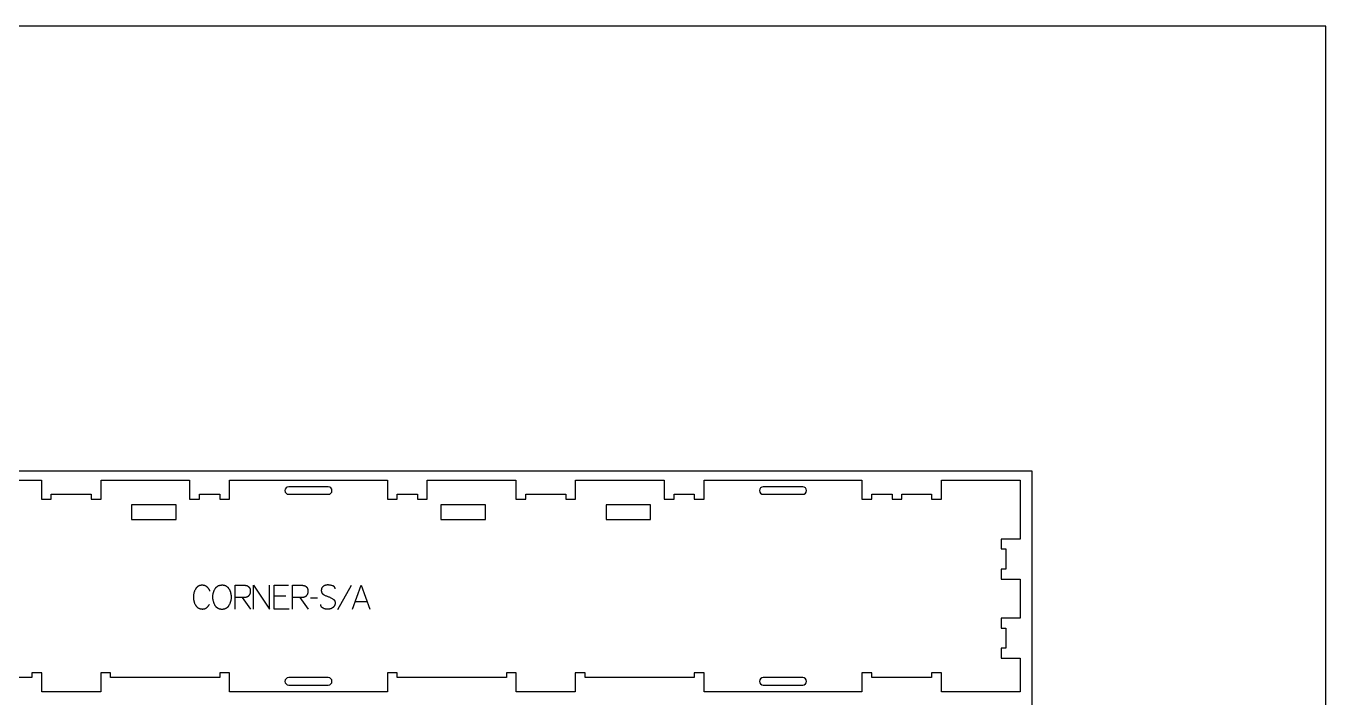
# Model space of a CAD drawing. Extents: x 0 to 4485, y 0 to 8771.
# Drawn here: x 1540 to 3183, y 4745 to 5593 of the extents above; entities that cross this region are included whole.
import ezdxf

# ---------------------------------------------------------------- set-up
doc = ezdxf.new("R2010")
doc.units = 0
for name, color, linetype in [('0_SHEET_SPRUCEPLY_2440X122', 1, 'CONTINUOUS'), ('1_ANYTOOL_1MMDEEP_LABELS_S', 2, 'CONTINUOUS'), ('3_ANYTOOL_CUTTHROUGH_INSID', 4, 'CONTINUOUS'), ('4_ANYTOOL_CUTTHROUGH_OUTSI', 5, 'CONTINUOUS'), ('DONOTCUT', 7, 'CONTINUOUS')]:
    doc.layers.add(name, color=color, linetype=linetype)

msp = doc.modelspace()

# ---------------------------------------------------------------- linework, layer by layer
at = {"layer": '0_SHEET_SPRUCEPLY_2440X122'}
msp.add_lwpolyline([(371.7, 5031), (371.7, 3811), (2811.7, 3811), (2811.7, 5031)], close=True, dxfattribs=at)
at = {"layer": '1_ANYTOOL_1MMDEEP_LABELS_S', "color": 2}
for points in [[(1772.4, 4879.5), (1772.2, 4879.9), (1772.1, 4880.3), (1771.9, 4880.7), (1771.7, 4881.1), (1771.5, 4881.5), (1771.3, 4881.8), (1771.1, 4882.2), (1770.8, 4882.5), (1770.6, 4882.8), (1770.3, 4883.2), (1770.1, 4883.5), (1769.8, 4883.8), (1769.5, 4884.1), (1769.2, 4884.4), (1768.9, 4884.7), (1768.6, 4884.9), (1768.5, 4885.1), (1768.3, 4885.2), (1768.2, 4885.3), (1768, 4885.4), (1767.8, 4885.5), (1767.7, 4885.6), (1767.5, 4885.7), (1767.3, 4885.8), (1767.1, 4885.9), (1767, 4886), (1766.8, 4886.1), (1766.6, 4886.2), (1766.4, 4886.3), (1766.2, 4886.4), (1766, 4886.4), (1765.9, 4886.5), (1765.7, 4886.6), (1765.5, 4886.6), (1765.3, 4886.7), (1765.1, 4886.7), (1764.9, 4886.8), (1764.7, 4886.8), (1764.5, 4886.9), (1764.3, 4886.9), (1764.1, 4886.9), (1763.8, 4887), (1763.6, 4887), (1763.4, 4887), (1763.2, 4887), (1763, 4887), (1762.8, 4887), (1762.5, 4887), (1762.2, 4887), (1761.8, 4887), (1761.5, 4887), (1761.2, 4887), (1760.9, 4886.9), (1760.6, 4886.9), (1760.2, 4886.8), (1759.9, 4886.7), (1759.6, 4886.7), (1759.3, 4886.6), (1759, 4886.5), (1758.8, 4886.4), (1758.5, 4886.3), (1758.3, 4886.2), (1758.2, 4886.1), (1758.1, 4886.1), (1757.9, 4886), (1757.8, 4885.9), (1757.7, 4885.9), (1757.6, 4885.8), (1757.4, 4885.7), (1757.3, 4885.6), (1757.2, 4885.6), (1757, 4885.5), (1756.9, 4885.4), (1756.8, 4885.3), (1756.7, 4885.2), (1756.4, 4885), (1756.2, 4884.8), (1756, 4884.6), (1755.8, 4884.4), (1755.6, 4884.2), (1755.3, 4883.9), (1755.1, 4883.7), (1754.9, 4883.4), (1754.7, 4883.2), (1754.6, 4882.9), (1754.4, 4882.6), (1754.2, 4882.3), (1753.9, 4881.8), (1753.5, 4881.2), (1753.2, 4880.6), (1753, 4879.9), (1752.7, 4879.3), (1752.5, 4878.7), (1752.3, 4878.1), (1752.1, 4877.4), (1751.9, 4876.8), (1751.8, 4876.1), (1751.7, 4875.5), (1751.6, 4874.8), (1751.5, 4874.1), (1751.4, 4873.4), (1751.4, 4872.7), (1751.4, 4872), (1751.4, 4871.3), (1751.4, 4870.7), (1751.5, 4870), (1751.6, 4869.3), (1751.7, 4868.6), (1751.8, 4868), (1751.9, 4867.3), (1752, 4867), (1752.1, 4866.7), (1752.2, 4866.3), (1752.3, 4866), (1752.4, 4865.7), (1752.5, 4865.4), (1752.6, 4865.1), (1752.7, 4864.8), (1753, 4864.1), (1753.3, 4863.5), (1753.6, 4862.9), (1753.9, 4862.3), (1754.2, 4861.7), (1754.4, 4861.4), (1754.6, 4861.2), (1754.8, 4860.9), (1755, 4860.6), (1755.2, 4860.4), (1755.4, 4860.1), (1755.6, 4859.9), (1755.8, 4859.7), (1756.1, 4859.5), (1756.3, 4859.3), (1756.5, 4859.1), (1756.7, 4859), (1756.8, 4858.9), (1756.9, 4858.8), (1757, 4858.7), (1757.2, 4858.6), (1757.3, 4858.5), (1757.4, 4858.4), (1757.6, 4858.4), (1757.7, 4858.3), (1757.8, 4858.2), (1758, 4858.1), (1758.1, 4858.1), (1758.4, 4857.9), (1758.7, 4857.8), (1758.9, 4857.7), (1759.2, 4857.6), (1759.5, 4857.5), (1759.8, 4857.4), (1760.2, 4857.3), (1760.5, 4857.3), (1760.8, 4857.2), (1761.1, 4857.2), (1761.5, 4857.1), (1761.8, 4857.1), (1762.2, 4857.1), (1762.5, 4857), (1762.9, 4857), (1763.3, 4857), (1763.6, 4857.1), (1763.8, 4857.1), (1764, 4857.1), (1764.2, 4857.1), (1764.4, 4857.1), (1764.5, 4857.2), (1764.7, 4857.2), (1764.9, 4857.2), (1765.1, 4857.3), (1765.2, 4857.3), (1765.4, 4857.4), (1765.6, 4857.4), (1765.7, 4857.4), (1765.9, 4857.5), (1766, 4857.6), (1766.2, 4857.6), (1766.4, 4857.7), (1766.5, 4857.7), (1766.7, 4857.8), (1766.8, 4857.9), (1767, 4858), (1767.1, 4858), (1767.3, 4858.1), (1767.4, 4858.2), (1767.5, 4858.3), (1767.7, 4858.4), (1767.8, 4858.5), (1768, 4858.6), (1768.1, 4858.7), (1768.4, 4858.9), (1768.6, 4859.1), (1768.9, 4859.3), (1769.1, 4859.5), (1769.4, 4859.8), (1769.6, 4860), (1769.8, 4860.3), (1770.1, 4860.5), (1770.3, 4860.8), (1770.5, 4861.1), (1770.7, 4861.4), (1770.9, 4861.6), (1771.1, 4861.9), (1771.3, 4862.2), (1771.5, 4862.6), (1771.7, 4862.9)], [(1804.1, 4857), (1804.1, 4887), (1815.4, 4887), (1815.9, 4887), (1816.4, 4887), (1816.6, 4887), (1816.8, 4887), (1817.1, 4886.9), (1817.3, 4886.9), (1817.5, 4886.9), (1817.7, 4886.9), (1817.9, 4886.8), (1818.1, 4886.8), (1818.3, 4886.7), (1818.5, 4886.7), (1818.7, 4886.6), (1818.9, 4886.6), (1819.1, 4886.5), (1819.3, 4886.4), (1819.4, 4886.4), (1819.6, 4886.3), (1819.8, 4886.2), (1820, 4886.1), (1820.1, 4886), (1820.3, 4885.9), (1820.4, 4885.8), (1820.6, 4885.7), (1820.7, 4885.6), (1820.9, 4885.5), (1821, 4885.4), (1821.1, 4885.3), (1821.3, 4885.2), (1821.4, 4885.1), (1821.5, 4885), (1821.6, 4884.8), (1821.7, 4884.7), (1821.9, 4884.6), (1822, 4884.4), (1822.1, 4884.3), (1822.2, 4884.1), (1822.3, 4884), (1822.4, 4883.8), (1822.4, 4883.7), (1822.5, 4883.5), (1822.6, 4883.3), (1822.7, 4883.2), (1822.8, 4883), (1822.8, 4882.8), (1822.9, 4882.6), (1822.9, 4882.4), (1823, 4882.3), (1823.1, 4882.1), (1823.1, 4881.9), (1823.1, 4881.7), (1823.2, 4881.5), (1823.2, 4881.2), (1823.3, 4881), (1823.3, 4880.8), (1823.3, 4880.6), (1823.3, 4880.4), (1823.4, 4880.1), (1823.4, 4879.7), (1823.4, 4879.2), (1823.4, 4879), (1823.4, 4878.8), (1823.4, 4878.7), (1823.4, 4878.5), (1823.3, 4878.3), (1823.3, 4878.2), (1823.3, 4878), (1823.3, 4877.8), (1823.2, 4877.6), (1823.2, 4877.5), (1823.2, 4877.3), (1823.1, 4877.1), (1823.1, 4877), (1823, 4876.8), (1823, 4876.7), (1822.9, 4876.5), (1822.9, 4876.3), (1822.8, 4876.2), (1822.8, 4876), (1822.7, 4875.8), (1822.6, 4875.7), (1822.5, 4875.5), (1822.5, 4875.4), (1822.4, 4875.2), (1822.3, 4875.1), (1822.2, 4874.9), (1822.1, 4874.8), (1822, 4874.6), (1821.9, 4874.5), (1821.8, 4874.3), (1821.7, 4874.2), (1821.6, 4874), (1821.5, 4873.9), (1821.4, 4873.7), (1821.3, 4873.6), (1821.1, 4873.5), (1821, 4873.3), (1820.9, 4873.2), (1820.8, 4873.1), (1820.6, 4873), (1820.5, 4872.9), (1820.4, 4872.8), (1820.2, 4872.7), (1820.1, 4872.6), (1820, 4872.5), (1819.8, 4872.4), (1819.7, 4872.3), (1819.5, 4872.2), (1819.4, 4872.2), (1819.2, 4872.1), (1819.1, 4872), (1818.9, 4872), (1818.7, 4871.9), (1818.6, 4871.8), (1818.4, 4871.8), (1818.3, 4871.8), (1818.1, 4871.7), (1817.9, 4871.7), (1817.7, 4871.7), (1817.6, 4871.6), (1817.4, 4871.6), (1817.2, 4871.6), (1817, 4871.6), (1815.1, 4871.5), (1813.1, 4871.5), (1804.1, 4871.5)], [(1827.6, 4857), (1827.6, 4887), (1847.6, 4857), (1847.6, 4887)], [(1872.6, 4857), (1853.7, 4857), (1853.7, 4887), (1871.5, 4887)], [(1876.9, 4857), (1876.9, 4887), (1888.3, 4887), (1888.8, 4887), (1889.2, 4887), (1889.5, 4887), (1889.7, 4887), (1889.9, 4886.9), (1890.1, 4886.9), (1890.4, 4886.9), (1890.6, 4886.9), (1890.8, 4886.8), (1891, 4886.8), (1891.2, 4886.7), (1891.4, 4886.7), (1891.6, 4886.6), (1891.8, 4886.6), (1891.9, 4886.5), (1892.1, 4886.4), (1892.3, 4886.4), (1892.5, 4886.3), (1892.6, 4886.2), (1892.8, 4886.1), (1893, 4886), (1893.1, 4885.9), (1893.3, 4885.8), (1893.4, 4885.7), (1893.6, 4885.6), (1893.7, 4885.5), (1893.9, 4885.4), (1894, 4885.3), (1894.1, 4885.2), (1894.2, 4885.1), (1894.4, 4885), (1894.5, 4884.8), (1894.6, 4884.7), (1894.7, 4884.6), (1894.8, 4884.4), (1894.9, 4884.3), (1895, 4884.1), (1895.1, 4884), (1895.2, 4883.8), (1895.3, 4883.7), (1895.4, 4883.5), (1895.5, 4883.3), (1895.5, 4883.2), (1895.6, 4883), (1895.7, 4882.8), (1895.7, 4882.6), (1895.8, 4882.4), (1895.9, 4882.3), (1895.9, 4882.1), (1896, 4881.9), (1896, 4881.7), (1896, 4881.5), (1896.1, 4881.2), (1896.1, 4881), (1896.1, 4880.8), (1896.2, 4880.6), (1896.2, 4880.4), (1896.2, 4880.1), (1896.2, 4879.7), (1896.2, 4879.2), (1896.2, 4879), (1896.2, 4878.8), (1896.2, 4878.7), (1896.2, 4878.5), (1896.2, 4878.3), (1896.2, 4878.2), (1896.2, 4878), (1896.1, 4877.8), (1896.1, 4877.6), (1896.1, 4877.5), (1896, 4877.3), (1896, 4877.1), (1895.9, 4877), (1895.9, 4876.8), (1895.9, 4876.7), (1895.8, 4876.5), (1895.7, 4876.3), (1895.7, 4876.2), (1895.6, 4876), (1895.5, 4875.8), (1895.5, 4875.7), (1895.4, 4875.5), (1895.3, 4875.4), (1895.2, 4875.2), (1895.2, 4875.1), (1895.1, 4874.9), (1895, 4874.8), (1894.9, 4874.6), (1894.8, 4874.5), (1894.7, 4874.3), (1894.6, 4874.2), (1894.5, 4874), (1894.4, 4873.9), (1894.2, 4873.7), (1894.1, 4873.6), (1894, 4873.5), (1893.9, 4873.3), (1893.8, 4873.2), (1893.6, 4873.1), (1893.5, 4873), (1893.4, 4872.9), (1893.2, 4872.8), (1893.1, 4872.7), (1893, 4872.6), (1892.8, 4872.5), (1892.7, 4872.4), (1892.5, 4872.3), (1892.4, 4872.2), (1892.2, 4872.2), (1892.1, 4872.1), (1891.9, 4872), (1891.8, 4872), (1891.6, 4871.9), (1891.4, 4871.8), (1891.3, 4871.8), (1891.1, 4871.8), (1890.9, 4871.7), (1890.8, 4871.7), (1890.6, 4871.7), (1890.4, 4871.6), (1890.2, 4871.6), (1890.1, 4871.6), (1889.9, 4871.6), (1887.9, 4871.5), (1885.9, 4871.5), (1877, 4871.5)], [(1930.6, 4882.5), (1930.6, 4882.6), (1930.6, 4882.7), (1930.6, 4882.8), (1930.6, 4882.9), (1930.6, 4883), (1930.6, 4883.1), (1930.6, 4883.2), (1930.5, 4883.3), (1930.5, 4883.4), (1930.5, 4883.4), (1930.5, 4883.5), (1930.5, 4883.6), (1930.5, 4883.7), (1930.4, 4883.8), (1930.4, 4883.8), (1930.4, 4883.9), (1930.4, 4884), (1930.3, 4884.1), (1930.3, 4884.2), (1930.3, 4884.2), (1930.2, 4884.3), (1930.2, 4884.4), (1930.2, 4884.4), (1930.1, 4884.5), (1930.1, 4884.6), (1930, 4884.6), (1930, 4884.7), (1929.9, 4884.8), (1929.9, 4884.8), (1929.8, 4884.9), (1929.8, 4885), (1929.7, 4885), (1929.7, 4885.1), (1929.6, 4885.2), (1929.6, 4885.2), (1929.5, 4885.3), (1929.5, 4885.3), (1929.4, 4885.4), (1929.3, 4885.4), (1929.3, 4885.5), (1929.2, 4885.5), (1929.1, 4885.6), (1929.1, 4885.6), (1929, 4885.7), (1928.9, 4885.7), (1928.8, 4885.8), (1928.8, 4885.8), (1928.7, 4885.9), (1928.6, 4885.9), (1928.5, 4886), (1928.4, 4886), (1928.3, 4886.1), (1928.1, 4886.2), (1927.9, 4886.2), (1927.7, 4886.3), (1927.5, 4886.4), (1927.3, 4886.4), (1926.5, 4886.7), (1925.7, 4886.9), (1924.9, 4887), (1924.2, 4887.1), (1923.8, 4887.2), (1923.4, 4887.3), (1923, 4887.3), (1922.7, 4887.3), (1922.3, 4887.4), (1921.9, 4887.4), (1921.6, 4887.4), (1921.2, 4887.4), (1921, 4887.4), (1920.8, 4887.4), (1920.6, 4887.4), (1920.5, 4887.4), (1920.3, 4887.3), (1920.1, 4887.3), (1919.9, 4887.3), (1919.7, 4887.3), (1919.5, 4887.2), (1919.3, 4887.2), (1919.2, 4887.2), (1919, 4887.1), (1918.8, 4887.1), (1918.6, 4887), (1918.4, 4887), (1918.3, 4886.9), (1918.1, 4886.9), (1917.9, 4886.8), (1917.7, 4886.7), (1917.6, 4886.7), (1917.4, 4886.6), (1917.2, 4886.5), (1917.1, 4886.4), (1916.9, 4886.4), (1916.7, 4886.3), (1916.6, 4886.2), (1916.4, 4886.1), (1916.2, 4886), (1916.1, 4885.9), (1915.9, 4885.8), (1915.8, 4885.7), (1915.6, 4885.6), (1915.5, 4885.4), (1915.3, 4885.3), (1915.2, 4885.2), (1915, 4885.1), (1914.9, 4885), (1914.8, 4884.8), (1914.6, 4884.7), (1914.5, 4884.6), (1914.4, 4884.4), (1914.3, 4884.3), (1914.2, 4884.1), (1914.1, 4884), (1914, 4883.8), (1913.9, 4883.7), (1913.8, 4883.5), (1913.7, 4883.4), (1913.7, 4883.2), (1913.6, 4883), (1913.5, 4882.8), (1913.5, 4882.7), (1913.4, 4882.5), (1913.4, 4882.3), (1913.3, 4882.1), (1913.3, 4882), (1913.2, 4881.8), (1913.2, 4881.6), (1913.2, 4881.4), (1913.2, 4881.2), (1913.1, 4881), (1913.1, 4880.8), (1913.1, 4880.6), (1913.1, 4880.4), (1913.1, 4880.1), (1913.1, 4879.9), (1913.2, 4879.7), (1913.2, 4879.5), (1913.2, 4879.3), (1913.2, 4879.1), (1913.3, 4878.9), (1913.3, 4878.7), (1913.4, 4878.6), (1913.4, 4878.4), (1913.5, 4878.2), (1913.5, 4878), (1913.6, 4877.9), (1913.6, 4877.8), (1913.6, 4877.8), (1913.7, 4877.7), (1913.7, 4877.6), (1913.7, 4877.5), (1913.8, 4877.4), (1913.8, 4877.4), (1913.9, 4877.3), (1913.9, 4877.2), (1914, 4877.1), (1914, 4877), (1914.1, 4877), (1914.1, 4876.9), (1914.2, 4876.8), (1914.2, 4876.8), (1914.3, 4876.7), (1914.3, 4876.6), (1914.4, 4876.5), (1914.5, 4876.5), (1914.5, 4876.4), (1914.6, 4876.3), (1914.7, 4876.3), (1914.7, 4876.2), (1914.9, 4876.1), (1915, 4876), (1915.1, 4875.8), (1915.3, 4875.7), (1915.5, 4875.6), (1915.6, 4875.5), (1915.8, 4875.4), (1916, 4875.3), (1916.7, 4874.9), (1917.4, 4874.5), (1918.2, 4874.2), (1918.9, 4873.8), (1919.7, 4873.5), (1920.5, 4873.1), (1921.3, 4872.8), (1922.1, 4872.5), (1923, 4872.2), (1923.8, 4871.9), (1924.5, 4871.5), (1925.3, 4871.1), (1926.1, 4870.8), (1926.8, 4870.4), (1927.5, 4870), (1928.2, 4869.6), (1928.3, 4869.4), (1928.5, 4869.3), (1928.7, 4869.2), (1928.7, 4869.2), (1928.8, 4869.1), (1928.9, 4869), (1928.9, 4869), (1929, 4868.9), (1929.1, 4868.8), (1929.1, 4868.8), (1929.2, 4868.7), (1929.3, 4868.6), (1929.3, 4868.6), (1929.4, 4868.5), (1929.5, 4868.4), (1929.5, 4868.4), (1929.6, 4868.3), (1929.6, 4868.2), (1929.7, 4868.1), (1929.7, 4868.1), (1929.8, 4868), (1929.8, 4867.9), (1929.9, 4867.8), (1929.9, 4867.8), (1930, 4867.7), (1930, 4867.6), (1930, 4867.5), (1930.1, 4867.4), (1930.1, 4867.3), (1930.2, 4867.3), (1930.2, 4867.2), (1930.2, 4867.1), (1930.3, 4867), (1930.3, 4866.9), (1930.3, 4866.8), (1930.3, 4866.7), (1930.4, 4866.6), (1930.4, 4866.4), (1930.5, 4866.2), (1930.5, 4866.1), (1930.5, 4865.9), (1930.6, 4865.6), (1930.6, 4865.4), (1930.6, 4865.2), (1930.6, 4865), (1930.6, 4864.8), (1930.6, 4864.6), (1930.6, 4864.3), (1930.6, 4864.1), (1930.5, 4863.9), (1930.5, 4863.7), (1930.5, 4863.4), (1930.5, 4863.2), (1930.4, 4863), (1930.4, 4862.8), (1930.3, 4862.6), (1930.3, 4862.4), (1930.2, 4862.2), (1930.1, 4862), (1930.1, 4861.8), (1930, 4861.6), (1929.9, 4861.4), (1929.8, 4861.2), (1929.7, 4861), (1929.6, 4860.9), (1929.5, 4860.7), (1929.4, 4860.5), (1929.3, 4860.4), (1929.2, 4860.2), (1929.1, 4860), (1928.9, 4859.9), (1928.8, 4859.7), (1928.7, 4859.6), (1928.5, 4859.5), (1928.4, 4859.3), (1928.2, 4859.2), (1928.1, 4859), (1927.9, 4858.9), (1927.7, 4858.8), (1927.6, 4858.7), (1927.4, 4858.6), (1927, 4858.3), (1926.7, 4858.1), (1926.3, 4857.9), (1925.9, 4857.8), (1925.6, 4857.6), (1925.2, 4857.4), (1925, 4857.4), (1924.8, 4857.3), (1924.6, 4857.2), (1924.4, 4857.2), (1924.2, 4857.1), (1924, 4857.1), (1923.8, 4857), (1923.6, 4857), (1923.4, 4856.9), (1923.2, 4856.9), (1923, 4856.9), (1922.8, 4856.8), (1922.6, 4856.8), (1922.4, 4856.8), (1922, 4856.7), (1921.6, 4856.7), (1921.2, 4856.7), (1920.8, 4856.7), (1920.4, 4856.7), (1920, 4856.7), (1919.6, 4856.8), (1919.2, 4856.8), (1918.8, 4856.9), (1918.4, 4857), (1918, 4857.1), (1917.7, 4857.2), (1917.3, 4857.3), (1916.9, 4857.4), (1916.5, 4857.6), (1916.2, 4857.7), (1915.8, 4857.9), (1915.5, 4858.1), (1915.1, 4858.2), (1915, 4858.3), (1914.8, 4858.4), (1914.7, 4858.6), (1914.5, 4858.7), (1914.4, 4858.8), (1914.2, 4858.9), (1914.1, 4859), (1913.9, 4859.1), (1913.8, 4859.3), (1913.7, 4859.4), (1913.6, 4859.5), (1913.5, 4859.6), (1913.4, 4859.7), (1913.4, 4859.8), (1913.3, 4859.8), (1913.3, 4859.9), (1913.2, 4860), (1913.2, 4860.1), (1913.1, 4860.1), (1913.1, 4860.2), (1913, 4860.3), (1913, 4860.4), (1913, 4860.4), (1912.9, 4860.5), (1912.9, 4860.6), (1912.9, 4860.7), (1912.8, 4860.7), (1912.8, 4860.8), (1912.8, 4860.9), (1912.7, 4861), (1912.7, 4861), (1912.7, 4861.1), (1912.6, 4861.3), (1912.6, 4861.5), (1912.5, 4861.6), (1912.5, 4861.8), (1912.5, 4862), (1912.4, 4862.2), (1912.4, 4862.3), (1912.4, 4862.5), (1912.4, 4862.7), (1912.4, 4862.9)], [(1950.9, 4886.6), (1933.7, 4855.8)], [(1952.6, 4857), (1963.5, 4887), (1974.6, 4857)], [(1813.1, 4871.5), (1823.5, 4857)], [(1868.3, 4873.1), (1853.7, 4873.1)], [(1885.9, 4871.5), (1896.4, 4857)], [(1908.4, 4870.9), (1899.6, 4870.8)], [(1956.1, 4866.6), (1971, 4866.6)]]:
    msp.add_lwpolyline(points, dxfattribs=at)
msp.add_lwpolyline([(1788, 4887.4), (1788.4, 4887.4), (1788.8, 4887.4), (1789.1, 4887.3), (1789.5, 4887.3), (1789.6, 4887.3), (1789.8, 4887.2), (1790, 4887.2), (1790.2, 4887.2), (1790.3, 4887.1), (1790.5, 4887.1), (1790.6, 4887.1), (1790.8, 4887), (1791, 4887), (1791.1, 4886.9), (1791.3, 4886.9), (1791.4, 4886.8), (1791.6, 4886.7), (1791.7, 4886.7), (1791.9, 4886.6), (1792, 4886.6), (1792.2, 4886.5), (1792.3, 4886.4), (1792.4, 4886.3), (1792.6, 4886.3), (1792.7, 4886.2), (1792.9, 4886.1), (1793, 4886), (1793.1, 4885.9), (1793.4, 4885.7), (1793.6, 4885.5), (1793.9, 4885.3), (1794.1, 4885.1), (1794.4, 4884.9), (1794.6, 4884.7), (1794.8, 4884.5), (1795, 4884.2), (1795.3, 4884), (1795.5, 4883.7), (1795.7, 4883.5), (1795.9, 4883.2), (1796, 4883), (1796.2, 4882.7), (1796.4, 4882.4), (1796.6, 4882.2), (1796.7, 4881.9), (1796.9, 4881.6), (1797.1, 4881.3), (1797.2, 4881), (1797.4, 4880.7), (1797.5, 4880.4), (1797.6, 4880.1), (1797.7, 4879.8), (1797.9, 4879.5), (1798, 4879.1), (1798.1, 4878.8), (1798.2, 4878.5), (1798.3, 4878.2), (1798.4, 4877.8), (1798.5, 4877.5), (1798.5, 4877.1), (1798.7, 4876.5), (1798.8, 4875.8), (1798.9, 4875.1), (1799, 4874.5), (1799.1, 4873.8), (1799.1, 4873.1), (1799.2, 4872.5), (1799.2, 4871.9), (1799.2, 4871.2), (1799.1, 4870.6), (1799.1, 4870), (1799, 4869.3), (1798.9, 4868.7), (1798.8, 4868), (1798.6, 4867.4), (1798.5, 4866.8), (1798.3, 4866.1), (1798.1, 4865.5), (1797.9, 4864.9), (1797.6, 4864.2), (1797.3, 4863.6), (1797.1, 4862.9), (1796.7, 4862.3), (1796.4, 4861.7), (1796.2, 4861.4), (1796, 4861.1), (1795.9, 4860.8), (1795.7, 4860.5), (1795.5, 4860.2), (1795.3, 4859.9), (1795, 4859.7), (1794.8, 4859.4), (1794.7, 4859.3), (1794.6, 4859.2), (1794.5, 4859.1), (1794.4, 4859), (1794.2, 4858.9), (1794.1, 4858.8), (1794, 4858.7), (1793.9, 4858.6), (1793.8, 4858.5), (1793.6, 4858.4), (1793.5, 4858.3), (1793.4, 4858.2), (1793.2, 4858.1), (1793.1, 4858), (1793, 4857.9), (1792.8, 4857.8), (1792.7, 4857.8), (1792.6, 4857.7), (1792.4, 4857.6), (1792.3, 4857.5), (1792.1, 4857.5), (1792, 4857.4), (1791.9, 4857.3), (1791.7, 4857.3), (1791.6, 4857.2), (1791.4, 4857.2), (1791.3, 4857.1), (1791.1, 4857.1), (1790.8, 4857), (1790.5, 4856.9), (1790.1, 4856.8), (1789.8, 4856.7), (1789.5, 4856.7), (1789.1, 4856.7), (1788.8, 4856.6), (1788.4, 4856.6), (1788.1, 4856.6), (1787.7, 4856.6), (1787.3, 4856.6), (1786.9, 4856.6), (1786.6, 4856.6), (1786.2, 4856.7), (1785.8, 4856.7), (1785.5, 4856.8), (1785.1, 4856.8), (1784.8, 4856.9), (1784.5, 4857), (1784.2, 4857.1), (1784, 4857.1), (1783.8, 4857.2), (1783.7, 4857.2), (1783.5, 4857.3), (1783.4, 4857.4), (1783.2, 4857.4), (1783.1, 4857.5), (1782.9, 4857.6), (1782.8, 4857.6), (1782.6, 4857.7), (1782.5, 4857.8), (1782.4, 4857.9), (1782.2, 4857.9), (1782.1, 4858), (1782, 4858.1), (1781.8, 4858.2), (1781.7, 4858.3), (1781.6, 4858.4), (1781.4, 4858.5), (1781.3, 4858.6), (1781.2, 4858.7), (1781.1, 4858.8), (1780.9, 4858.9), (1780.8, 4859), (1780.7, 4859.1), (1780.6, 4859.2), (1780.5, 4859.4), (1780.3, 4859.5), (1780.2, 4859.6), (1780.1, 4859.7), (1779.9, 4860), (1779.7, 4860.3), (1779.5, 4860.5), (1779.3, 4860.8), (1779.1, 4861.1), (1778.9, 4861.4), (1778.7, 4861.8), (1778.4, 4862.4), (1778.1, 4863.1), (1777.8, 4863.7), (1777.5, 4864.4), (1777.3, 4865), (1777.1, 4865.7), (1776.9, 4866.3), (1776.7, 4867), (1776.5, 4867.6), (1776.4, 4868.3), (1776.3, 4868.9), (1776.2, 4869.6), (1776.1, 4870.2), (1776, 4870.9), (1776, 4871.5), (1776, 4872.2), (1776, 4872.9), (1776, 4873.6), (1776.1, 4874.2), (1776.2, 4874.9), (1776.3, 4875.6), (1776.4, 4876.2), (1776.5, 4876.9), (1776.7, 4877.6), (1776.9, 4878.2), (1777.1, 4878.8), (1777.4, 4879.5), (1777.6, 4880.1), (1777.9, 4880.7), (1778.2, 4881.3), (1778.5, 4882), (1778.9, 4882.6), (1779.1, 4882.9), (1779.3, 4883.1), (1779.4, 4883.4), (1779.7, 4883.7), (1779.9, 4884), (1780.1, 4884.2), (1780.3, 4884.4), (1780.5, 4884.7), (1780.7, 4884.8), (1780.8, 4884.9), (1780.9, 4885), (1781, 4885.1), (1781.1, 4885.2), (1781.3, 4885.3), (1781.4, 4885.4), (1781.5, 4885.5), (1781.7, 4885.6), (1781.8, 4885.7), (1781.9, 4885.8), (1782.1, 4885.9), (1782.2, 4885.9), (1782.3, 4886), (1782.5, 4886.1), (1782.6, 4886.2), (1782.8, 4886.3), (1782.9, 4886.3), (1783.2, 4886.5), (1783.5, 4886.6), (1783.8, 4886.7), (1784.1, 4886.8), (1784.4, 4886.9), (1784.8, 4887), (1785.1, 4887.1), (1785.5, 4887.2), (1785.8, 4887.2), (1786.2, 4887.3), (1786.5, 4887.3), (1786.9, 4887.3), (1787.3, 4887.4), (1787.6, 4887.4)], close=True, dxfattribs=at)
at = {"layer": '3_ANYTOOL_CUTTHROUGH_INSID', "color": 4}
for points in [[(1871.9, 5001.9), (1921.9, 5001.9, 1), (1921.9, 5011.4), (1871.9, 5011.4, 1)], [(1871.9, 5001.9), (1921.9, 5001.9, 1), (1921.9, 5011.4), (1871.9, 5011.4, 1)], [(2471.9, 5001.9), (2521.9, 5001.9, 1), (2521.9, 5011.4), (2471.9, 5011.4, 1)], [(2471.9, 5001.9), (2521.9, 5001.9, 1), (2521.9, 5011.4), (2471.9, 5011.4, 1)], [(1871.9, 4770.4, 1), (1871.9, 4760.9), (1921.9, 4760.9, 1), (1921.9, 4770.4)], [(1871.9, 4770.4, 1), (1871.9, 4760.9), (1921.9, 4760.9, 1), (1921.9, 4770.4)], [(2471.9, 4770.4, 1), (2471.9, 4760.9), (2521.9, 4760.9, 1), (2521.9, 4770.4)], [(2471.9, 4770.4, 1), (2471.9, 4760.9), (2521.9, 4760.9, 1), (2521.9, 4770.4)]]:
    msp.add_lwpolyline(points, format="xyb", close=True, dxfattribs=at)
for points in [[(1729.5, 4969.9), (1729.5, 4988.4), (1673.3, 4988.4), (1673.3, 4969.9)], [(1729.5, 4969.9), (1729.5, 4988.4), (1673.3, 4988.4), (1673.3, 4969.9)], [(2120.6, 4988.4), (2064.4, 4988.4), (2064.4, 4969.9), (2120.6, 4969.9)], [(2120.6, 4988.4), (2064.4, 4988.4), (2064.4, 4969.9), (2120.6, 4969.9)], [(2329.5, 4969.9), (2329.5, 4988.4), (2273.3, 4988.4), (2273.3, 4969.9)], [(2329.5, 4969.9), (2329.5, 4988.4), (2273.3, 4988.4), (2273.3, 4969.9)]]:
    msp.add_lwpolyline(points, close=True, dxfattribs=at)
at = {"layer": '4_ANYTOOL_CUTTHROUGH_OUTSI', "color": 5}
msp.add_lwpolyline([(1447.2, 5019.9), (1559.2, 5019.9), (1559.2, 4995.9), (1571.7, 4995.9), (1571.7, 5001.9), (1622.2, 5001.9), (1622.2, 4995.9), (1634.7, 4995.9), (1634.7, 5019.9), (1746.7, 5019.9), (1746.7, 4995.9), (1759.2, 4995.9), (1759.2, 5001.9), (1784.7, 5001.9), (1784.7, 4995.9), (1797.2, 4995.9), (1797.2, 5019.9), (1996.7, 5019.9), (1996.7, 4995.9), (2009.2, 4995.9), (2009.2, 5001.9), (2034.7, 5001.9), (2034.7, 4995.9), (2047.2, 4995.9), (2047.2, 5019.9), (2159.2, 5019.9), (2159.2, 4995.9), (2171.7, 4995.9), (2171.7, 5001.9), (2222.2, 5001.9), (2222.2, 4995.9), (2234.7, 4995.9), (2234.7, 5019.9), (2346.7, 5019.9), (2346.7, 4995.9), (2359.2, 4995.9), (2359.2, 5001.9), (2384.7, 5001.9), (2384.7, 4995.9), (2397.2, 4995.9), (2397.2, 5019.9), (2596.7, 5019.9), (2596.7, 4995.9), (2609.2, 4995.9), (2609.2, 5001.9), (2634.7, 5001.9), (2634.7, 4995.9), (2647.2, 4995.9), (2647.2, 5001.9), (2684.7, 5001.9), (2684.7, 4995.9), (2697.2, 4995.9), (2697.2, 5019.9), (2796.7, 5019.9), (2796.7, 4945.4), (2772.7, 4945.4), (2772.7, 4932.9), (2778.7, 4932.9), (2778.7, 4907.4), (2772.7, 4907.4), (2772.7, 4894.9), (2796.7, 4894.9), (2796.7, 4845.4), (2772.7, 4845.4), (2772.7, 4832.9), (2778.7, 4832.9), (2778.7, 4807.4), (2772.7, 4807.4), (2772.7, 4794.9), (2796.7, 4794.9), (2796.7, 4752.4), (2697.2, 4752.4), (2697.2, 4776.4), (2684.7, 4776.4), (2684.7, 4770.4), (2609.2, 4770.4), (2609.2, 4776.4), (2596.7, 4776.4), (2596.7, 4752.4), (2397.2, 4752.4), (2397.2, 4776.4), (2384.7, 4776.4), (2384.7, 4770.4), (2246.7, 4770.4), (2246.7, 4776.4), (2234.2, 4776.4), (2234.2, 4752.4), (2159.7, 4752.4), (2159.7, 4776.4), (2147.2, 4776.4), (2147.2, 4770.4), (2009.2, 4770.4), (2009.2, 4776.4), (1996.7, 4776.4), (1996.7, 4752.4), (1797.2, 4752.4), (1797.2, 4776.4), (1784.7, 4776.4), (1784.7, 4770.4), (1646.7, 4770.4), (1646.7, 4776.4), (1634.2, 4776.4), (1634.2, 4752.4), (1559.7, 4752.4), (1559.7, 4776.4), (1547.2, 4776.4), (1547.2, 4770.4), (1409.2, 4770.4)], dxfattribs=at)
msp.add_lwpolyline([(1447.2, 5019.9), (1559.2, 5019.9), (1559.2, 4995.9), (1571.7, 4995.9), (1571.7, 5001.9), (1622.2, 5001.9), (1622.2, 4995.9), (1634.7, 4995.9), (1634.7, 5019.9), (1746.7, 5019.9), (1746.7, 4995.9), (1759.2, 4995.9), (1759.2, 5001.9), (1784.7, 5001.9), (1784.7, 4995.9), (1797.2, 4995.9), (1797.2, 5019.9), (1996.7, 5019.9), (1996.7, 4995.9), (2009.2, 4995.9), (2009.2, 5001.9), (2034.7, 5001.9), (2034.7, 4995.9), (2047.2, 4995.9), (2047.2, 5019.9), (2159.2, 5019.9), (2159.2, 4995.9), (2171.7, 4995.9), (2171.7, 5001.9), (2222.2, 5001.9), (2222.2, 4995.9), (2234.7, 4995.9), (2234.7, 5019.9), (2346.7, 5019.9), (2346.7, 4995.9), (2359.2, 4995.9), (2359.2, 5001.9), (2384.7, 5001.9), (2384.7, 4995.9), (2397.2, 4995.9), (2397.2, 5019.9), (2596.7, 5019.9), (2596.7, 4995.9), (2609.2, 4995.9), (2609.2, 5001.9), (2634.7, 5001.9), (2634.7, 4995.9), (2647.2, 4995.9), (2647.2, 5001.9), (2684.7, 5001.9), (2684.7, 4995.9), (2697.2, 4995.9), (2697.2, 5019.9), (2796.7, 5019.9), (2796.7, 4945.4), (2772.7, 4945.4), (2772.7, 4932.9), (2778.7, 4932.9), (2778.7, 4907.4), (2772.7, 4907.4), (2772.7, 4894.9), (2796.7, 4894.9), (2796.7, 4845.4), (2772.7, 4845.4), (2772.7, 4832.9), (2778.7, 4832.9), (2778.7, 4807.4), (2772.7, 4807.4), (2772.7, 4794.9), (2796.7, 4794.9), (2796.7, 4752.4), (2697.2, 4752.4), (2697.2, 4776.4), (2684.7, 4776.4), (2684.7, 4770.4), (2609.2, 4770.4), (2609.2, 4776.4), (2596.7, 4776.4), (2596.7, 4752.4), (2397.2, 4752.4), (2397.2, 4776.4), (2384.7, 4776.4), (2384.7, 4770.4), (2246.7, 4770.4), (2246.7, 4776.4), (2234.2, 4776.4), (2234.2, 4752.4), (2159.7, 4752.4), (2159.7, 4776.4), (2147.2, 4776.4), (2147.2, 4770.4), (2009.2, 4770.4), (2009.2, 4776.4), (1996.7, 4776.4), (1996.7, 4752.4), (1797.2, 4752.4), (1797.2, 4776.4), (1784.7, 4776.4), (1784.7, 4770.4), (1646.7, 4770.4), (1646.7, 4776.4), (1634.2, 4776.4), (1634.2, 4752.4), (1559.7, 4752.4), (1559.7, 4776.4), (1547.2, 4776.4), (1547.2, 4770.4), (1409.2, 4770.4)], dxfattribs=at)
at = {"layer": 'DONOTCUT'}
msp.add_lwpolyline([(0, 0), (3183.4, 0), (3183.4, 5593.4), (0, 5593.4)], close=True, dxfattribs=at)

doc.saveas('drawing.dxf')
